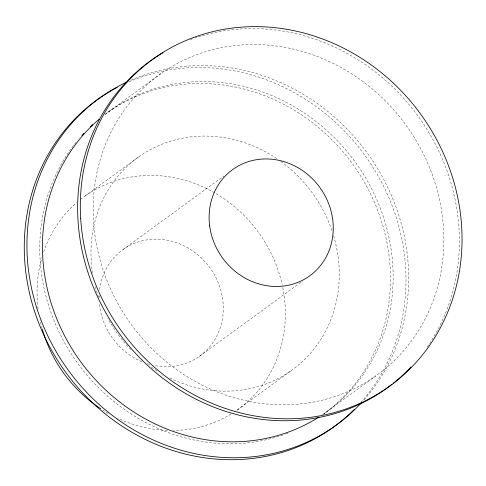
<?xml version="1.0" encoding="UTF-8"?>
<svg xmlns="http://www.w3.org/2000/svg" width="486" height="486" viewBox="0 0 486 486"><rect width="100%" height="100%" fill="white"/><g stroke="black" fill="none" stroke-linecap="round" stroke-linejoin="round"><path stroke-width="0.36" stroke-dasharray="2.43 1.82" d="M107.74 112.43L161.121 73.471M85.19 195.925L139.105 156.583M123.201 249.446L224.003 175.883M199.23 356.475L302.474 281.133M237.247 409.996L291.163 370.648M322.522 414.801L375.903 375.842A185.445 169.748 53.9 0 0 334.878 64.231A185.445 169.748 53.9 0 0 94.758 233.9A185.445 169.748 53.9 0 0 375.903 375.842M190.415 39.621A201.86 184.771 53.9 0 1 194.011 38.327M194.728 38.078A201.86 184.771 53.9 0 1 197.626 37.118M198.349 36.881A201.86 184.771 53.9 0 1 417.395 115.231A201.86 184.771 53.9 0 1 426.611 347.8M99.636 289.638A65.646 60.088 53.9 0 1 168.794 240.546A65.646 60.088 53.9 0 1 222.855 315.791A65.646 60.088 53.9 0 1 154.123 365.472M149.767 364.427A65.646 60.088 53.9 0 1 146.869 363.54M141.869 361.669A65.646 60.088 53.9 0 1 99.381 303.215M99.144 297.894A65.646 60.088 53.9 0 1 99.174 295.616M287.931 433.208A185.445 169.748 53.9 0 1 284.401 434.508M282.98 435A185.445 169.748 53.9 0 1 75.792 360.576A185.445 169.748 53.9 0 1 76.934 141.183M105.322 114.174A185.445 169.748 53.9 0 1 352.575 164.001A185.445 169.748 53.9 0 1 323.129 414.37M333.572 235.753A131.287 120.176 53.9 0 1 299.169 364.415A131.287 120.176 53.9 0 1 168.15 377.191M157.051 370.921A131.287 120.176 53.9 0 1 150.733 366.705M130.825 349.622A131.287 120.176 53.9 0 1 107.898 318.403M98.555 297.25A131.287 120.176 53.9 0 1 95.268 286.357M92.54 273.096A131.287 120.176 53.9 0 1 144.956 152.719A131.287 120.176 53.9 0 1 277.658 159.22M280.768 161.407A131.287 120.176 53.9 0 1 332.199 231.415M282.767 287.584A131.287 120.176 53.9 0 1 234.799 411.678M231.014 414.09A131.287 120.176 53.9 0 1 173.514 430.481M167.482 430.426A131.287 120.176 53.9 0 1 117.642 418.197M108.317 413.361A131.287 120.176 53.9 0 1 101.222 409.042M42.142 328.633A131.287 120.176 53.9 0 1 39.974 319.812M38.108 308.756A131.287 120.176 53.9 0 1 41.857 257.695M43.667 251.93A131.287 120.176 53.9 0 1 76.375 202.856M80.421 199.497A131.287 120.176 53.9 0 1 282.147 284.632M105 114.483A185.445 169.748 53.9 0 1 354.999 161.716A185.445 169.748 53.9 0 1 323.354 414.127M130.898 80.19A201.86 184.771 53.9 0 1 367.325 153.12A201.86 184.771 53.9 0 1 363.564 400.409M128.93 81.836A201.86 184.771 53.9 0 1 364.658 155.064A201.86 184.771 53.9 0 1 361.396 401.788"/><path stroke-width="0.73" d="M392.044 384.28A201.86 184.771 53.9 0 1 115.935 328.888A201.86 184.771 53.9 0 1 163.059 52.682M411.041 366.936A201.86 184.771 53.9 0 1 393.241 383.339M318.974 417.024A185.445 169.748 53.9 0 1 81.344 362.629A185.445 169.748 53.9 0 1 99.15 119.24M361.529 402.657A201.86 184.771 53.9 0 1 69.255 371.547A201.86 184.771 53.9 0 1 125.382 82.723M354.166 409.504A201.86 184.771 53.9 0 1 66.345 373.163A201.86 184.771 53.9 0 1 117.333 87.371M100.584 408.623A131.287 120.176 53.9 0 1 42.349 329.368M81.836 135.46A185.445 169.748 53.9 0 1 83.884 133.231M90.293 126.773A185.445 169.748 53.9 0 1 92.51 124.702M80.664 218.311A201.86 184.771 53.9 0 0 376.638 394.687A201.86 184.771 53.9 0 0 356.244 55.137A201.86 184.771 53.9 0 0 80.664 218.311M209.679 225.984A65.646 60.088 53.9 0 0 309.199 276.224A65.646 60.088 53.9 0 0 294.674 165.92A65.646 60.088 53.9 0 0 209.679 225.984"/></g></svg>
